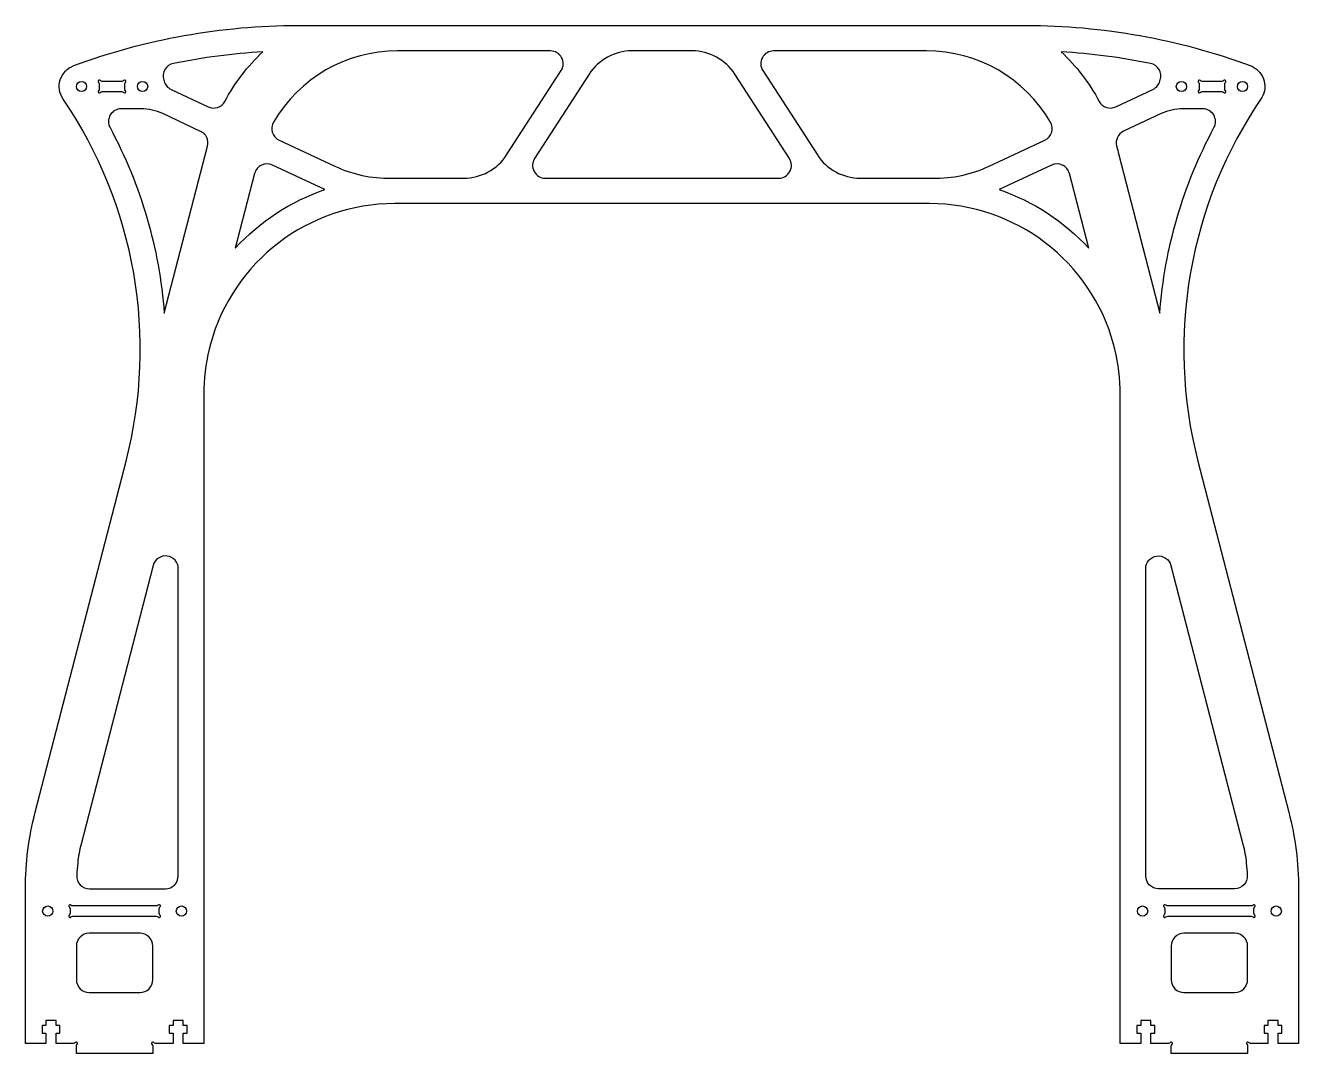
# Model space of a CAD drawing. Header units: millimetres. Extents: x 0 to 500, y -4 to 400.
import ezdxf

# ---------------------------------------------------------------- set-up
doc = ezdxf.new("R2010")
doc.units = ezdxf.units.MM
doc.layers.get('0').update_dxf_attribs({"linetype": 'CONTINUOUS'})

msp = doc.modelspace()

# ---------------------------------------------------------------- linework, layer by layer
for points in [[(481.12, 0, -0.213422), (480.37, 0.33, 1.05728), (479.67, -0.37, -0.213422), (480, -1.12), (480, -4), (450, -4), (450, -1.12, -0.213422), (450.33, -0.37, 1.05728), (449.63, 0.33, -0.213422), (448.88, 0), (442, 0), (442, 4), (443.5, 4), (443.5, 7), (442, 7), (442, 9), (438, 9), (438, 7), (436.5, 7), (436.5, 4), (438, 4), (438, 0), (430, 0), (430, 255, 0.059976), (427.86, 272.8), (427.35, 274.75, 0.338137), (355, 330), (145, 330, 0.338137), (72.65, 274.75), (72.14, 272.8, 0.059976), (70, 255), (70, 0), (62, 0), (62, 4), (63.5, 4), (63.5, 7), (62, 7), (62, 9), (58, 9), (58, 7), (56.5, 7), (56.5, 4), (58, 4), (58, 0), (51.12, 0, -0.213422), (50.37, 0.33, 1.05728), (49.67, -0.37, -0.213422), (50, -1.12), (50, -4), (20, -4), (20, -1.12, -0.213422), (20.33, -0.37, 1.05728), (19.63, 0.33, -0.213422), (18.88, 0), (12, 0), (12, 4), (13.5, 4), (13.5, 7), (12, 7), (12, 9), (8, 9), (8, 7), (6.5, 7), (6.5, 4), (8, 4), (8, 0), (0, 0), (0, 60.75, -0.063353), (3.82, 90.8), (39.51, 228.81, 0.215913), (14.77, 371.08, -0.487156), (18.96, 384.2, -0.088995), (107, 400), (393, 400, -0.088995), (481.04, 384.2, -0.46222), (485.61, 371.68, -0.000032), (485.64, 371.67, 0.216988), (460.49, 228.81), (496.18, 90.8, -0.063353), (500, 60.75), (500, 0), (492, 0), (492, 4), (493.5, 4), (493.5, 7), (492, 7), (492, 9), (488, 9), (488, 7), (486.5, 7), (486.5, 4), (488, 4), (488, 0)], [(99.6, 354.97), (121.47, 344.71, 0.114394), (143.55, 339.99, -0.004267), (145, 340), (172.19, 340, 0.254608), (188.99, 349.15), (210.4, 382.29, 0.594124), (206.2, 390), (146.13, 390, 0.266749), (97.4, 362.01, 0.440692)], [(204.17, 340), (295.83, 340, 0.594124), (300.03, 347.71), (278.63, 380.85, 0.254608), (261.83, 390), (238.17, 390, 0.254608), (221.37, 380.85), (199.97, 347.71, 0.594124)], [(355, 340, -0.004267), (356.45, 339.99, 0.114394), (378.53, 344.71), (400.4, 354.97, 0.440692), (402.6, 362.01, 0.266749), (353.87, 390), (293.8, 390, 0.594124), (289.6, 382.29), (311.01, 349.15, 0.254608), (327.81, 340)], [(54.34, 378.63, -0.014425), (54.48, 378.15, 0.224745), (57.21, 374.85), (71.76, 368.02, 0.397892), (78.29, 370.18, -0.079918), (93.18, 389.61, 0.036399), (58.11, 385.04, 0.444807)], [(406.82, 389.61, -0.079918), (421.71, 370.18, 0.397892), (428.24, 368.02), (442.79, 374.85, 0.224745), (445.52, 378.15, -0.014425), (445.66, 378.63, 0.444807), (441.89, 385.04, 0.036399)], [(38.63, 378.33, -0.213422), (37.88, 378), (30.12, 378, -0.213422), (29.37, 378.33, 1.05728), (28.67, 377.63, -0.213422), (29, 376.88), (29, 375.12, -0.213422), (28.67, 374.37, 1.05728), (29.37, 373.67, -0.213422), (30.12, 374), (37.88, 374, -0.213422), (38.63, 373.67, 1.05728), (39.33, 374.37, -0.213422), (39, 375.12), (39, 376.88, -0.213422), (39.33, 377.63, 1.05728)], [(462.12, 378, -0.213422), (461.37, 378.33, 1.05728), (460.67, 377.63, -0.213422), (461, 376.88), (461, 375.12, -0.213422), (460.67, 374.37, 1.05728), (461.37, 373.67, -0.213422), (462.12, 374), (469.88, 374, -0.213422), (470.63, 373.67, 1.05728), (471.33, 374.37, -0.213422), (471, 375.12), (471, 376.88, -0.213422), (471.33, 377.63, 1.05728), (470.63, 378.33, -0.213422), (469.88, 378)], [(68.81, 358.36), (53.89, 365.36, 0.110073), (45.4, 367.25), (37.62, 367.25, 0.566615), (33.21, 359.89, -0.103876), (54.54, 286.9), (71.53, 352.58, 0.360881)], [(445.46, 286.9, -0.103876), (466.79, 359.89, 0.566615), (462.38, 367.25), (454.6, 367.25, 0.110073), (446.11, 365.36), (431.28, 358.4, 0.359948), (428.56, 352.64, -0.011699), (429.37, 349.13)], [(90.01, 341.88), (82.41, 312.51, -0.125563), (117.62, 335.47), (96.97, 345.15, 0.469636)], [(382.38, 335.47, -0.125563), (417.59, 312.51), (409.99, 341.88, 0.469636), (403.03, 345.15)], [(60, 65.75), (60, 186.54, 0.880844), (50.16, 187.8), (21.85, 78.33, 0.037946), (20.51, 70.87, 0.012176), (20.14, 66.01, 0.429722), (25.13, 60.75), (55, 60.75, 0.414214)], [(479.49, 70.87, -0.012176), (479.86, 66.01, -0.429722), (474.87, 60.75), (445, 60.75, -0.414214), (440, 65.75), (440, 186.54, -0.880844), (449.84, 187.8), (478.15, 78.33, -0.037946)], [(17.87, 49.67, -0.213422), (18.62, 50), (51.38, 50, -0.213422), (52.13, 49.67, 1.05728), (52.83, 50.37, -0.213422), (52.5, 51.12), (52.5, 52.88, -0.213422), (52.83, 53.63, 1.05728), (52.13, 54.33, -0.213422), (51.38, 54), (18.62, 54, -0.213422), (17.87, 54.33, 1.05728), (17.17, 53.63, -0.213422), (17.5, 52.88), (17.5, 51.12, -0.213422), (17.17, 50.37, 1.05728)], [(448.62, 54, -0.213422), (447.87, 54.33, 1.05728), (447.17, 53.63, -0.213422), (447.5, 52.88), (447.5, 51.12, -0.213422), (447.17, 50.37, 1.05728), (447.87, 49.67, -0.213422), (448.62, 50), (481.38, 50, -0.213422), (482.13, 49.67, 1.05728), (482.83, 50.37, -0.213422), (482.5, 51.12), (482.5, 52.88, -0.213422), (482.83, 53.63, 1.05728), (482.13, 54.33, -0.213422), (481.38, 54)], [(25, 20), (45, 20, 0.414214), (50, 25), (50, 38.25, 0.414214), (45, 43.25), (25, 43.25, 0.414214), (20, 38.25), (20, 25, 0.414214)], [(450, 38.25), (450, 25, 0.414214), (455, 20), (475, 20, 0.414214), (480, 25), (480, 38.25, 0.414214), (475, 43.25), (455, 43.25, 0.414214)]]:
    msp.add_lwpolyline(points, format="xyb", close=True)
for centre in [(22, 376), (46, 376), (454, 376), (478, 376), (8.75, 52), (61.25, 52), (438.75, 52), (491.25, 52)]:
    msp.add_circle(centre, 2)

doc.saveas('drawing.dxf')
